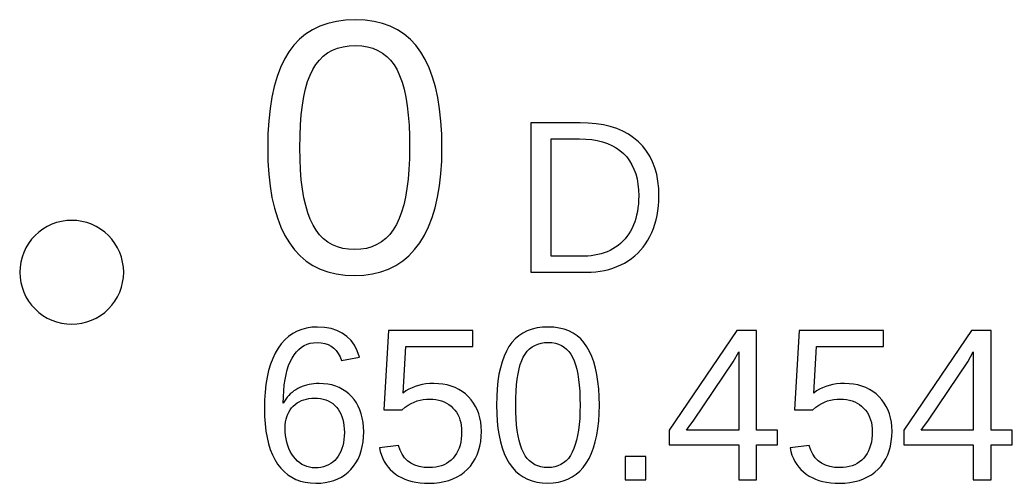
# Model space of a CAD drawing. Header units: metres. Extents: x -61 to 817, y 39 to 684.
# Drawn here: x 566.73 to 585.85, y 557.78 to 566.7 of the extents above; entities that cross this region are included whole.
import ezdxf

# ---------------------------------------------------------------- set-up
doc = ezdxf.new("R2010")
doc.units = ezdxf.units.M

msp = doc.modelspace()

# ---------------------------------------------------------------- linework, layer by layer
for p, q in [((572.831, 566.674), (572.665, 566.636)), ((573.008, 566.697), (572.831, 566.674)), ((573.198, 566.704), (573.008, 566.697)), ((573.382, 566.697), (573.198, 566.704)), ((573.555, 566.673), (573.382, 566.697)), ((573.717, 566.635), (573.555, 566.673)), ((572.368, 566.514), (572.237, 566.431)), ((572.51, 566.583), (572.368, 566.514)), ((572.665, 566.636), (572.51, 566.583)), ((573.868, 566.581), (573.717, 566.635)), ((574.008, 566.512), (573.868, 566.581)), ((574.137, 566.428), (574.008, 566.512)), ((572.117, 566.332), (572.01, 566.218)), ((572.237, 566.431), (572.117, 566.332)), ((574.255, 566.328), (574.137, 566.428)), ((574.362, 566.213), (574.255, 566.328)), ((571.914, 566.089), (571.828, 565.945)), ((572.01, 566.218), (571.914, 566.089)), ((572.661, 566.066), (572.753, 566.117)), ((572.753, 566.117), (572.852, 566.156)), ((572.852, 566.156), (572.959, 566.185)), ((572.959, 566.185), (573.074, 566.202)), ((573.074, 566.202), (573.198, 566.207)), ((573.198, 566.207), (573.318, 566.201)), ((573.318, 566.201), (573.43, 566.184)), ((573.43, 566.184), (573.534, 566.155)), ((573.534, 566.155), (573.631, 566.115)), ((573.631, 566.115), (573.72, 566.063)), ((574.458, 566.082), (574.362, 566.213)), ((574.543, 565.937), (574.458, 566.082)), ((571.828, 565.945), (571.753, 565.785)), ((572.435, 565.845), (572.503, 565.93)), ((572.503, 565.93), (572.578, 566.003)), ((572.578, 566.003), (572.661, 566.066)), ((573.72, 566.063), (573.801, 566)), ((573.801, 566), (573.874, 565.925)), ((573.874, 565.925), (573.94, 565.839)), ((574.618, 565.776), (574.543, 565.937)), ((571.753, 565.785), (571.688, 565.61)), ((572.323, 565.639), (572.376, 565.748)), ((572.376, 565.748), (572.435, 565.845)), ((573.94, 565.839), (573.998, 565.741)), ((573.998, 565.741), (574.049, 565.631)), ((574.683, 565.601), (574.618, 565.776)), ((571.688, 565.61), (571.633, 565.42)), ((572.237, 565.377), (572.277, 565.515)), ((572.277, 565.515), (572.323, 565.639)), ((574.049, 565.631), (574.094, 565.506)), ((574.094, 565.506), (574.133, 565.368)), ((574.738, 565.411), (574.683, 565.601)), ((571.633, 565.42), (571.588, 565.215)), ((572.203, 565.224), (572.237, 565.377)), ((574.133, 565.368), (574.166, 565.215)), ((574.783, 565.207), (574.738, 565.411)), ((571.588, 565.215), (571.553, 564.994)), ((572.176, 565.057), (572.203, 565.224)), ((574.166, 565.215), (574.193, 565.048)), ((574.818, 564.987), (574.783, 565.207)), ((571.553, 564.994), (571.528, 564.758)), ((572.154, 564.874), (572.176, 565.057)), ((574.193, 565.048), (574.214, 564.867)), ((574.843, 564.753), (574.818, 564.987)), ((571.528, 564.758), (571.513, 564.507)), ((572.139, 564.678), (572.154, 564.874)), ((574.214, 564.867), (574.229, 564.672)), ((574.859, 564.504), (574.843, 564.753)), ((572.13, 564.466), (572.139, 564.678)), ((574.229, 564.672), (574.238, 564.463)), ((577.524, 564.72), (576.576, 564.72)), ((576.576, 564.72), (576.576, 561.84)), ((577.681, 564.716), (577.524, 564.72)), ((577.831, 564.702), (577.681, 564.716)), ((577.972, 564.679), (577.831, 564.702)), ((578.105, 564.648), (577.972, 564.679)), ((578.23, 564.607), (578.105, 564.648)), ((578.346, 564.557), (578.23, 564.607)), ((578.455, 564.498), (578.346, 564.557)), ((571.513, 564.507), (571.508, 564.24)), ((572.127, 564.24), (572.13, 564.466)), ((574.238, 564.463), (574.241, 564.24)), ((574.864, 564.24), (574.859, 564.504)), ((576.964, 562.151), (576.964, 564.409)), ((576.964, 564.409), (577.515, 564.409)), ((577.515, 564.409), (577.634, 564.406)), ((577.634, 564.406), (577.748, 564.395)), ((577.748, 564.395), (577.855, 564.378)), ((577.855, 564.378), (577.955, 564.353)), ((577.955, 564.353), (578.049, 564.322)), ((578.555, 564.43), (578.455, 564.498)), ((578.647, 564.353), (578.555, 564.43)), ((578.73, 564.268), (578.647, 564.353)), ((571.508, 564.24), (571.513, 563.979)), ((572.13, 564.02), (572.127, 564.24)), ((574.241, 564.24), (574.237, 564.025)), ((574.858, 563.981), (574.864, 564.24)), ((578.049, 564.322), (578.137, 564.284)), ((578.137, 564.284), (578.218, 564.239)), ((578.218, 564.239), (578.292, 564.186)), ((578.292, 564.186), (578.361, 564.127)), ((578.803, 564.175), (578.73, 564.268)), ((578.867, 564.074), (578.803, 564.175)), ((571.513, 563.979), (571.528, 563.732)), ((572.139, 563.814), (572.13, 564.02)), ((574.237, 564.025), (574.228, 563.822)), ((574.842, 563.735), (574.858, 563.981)), ((578.361, 564.127), (578.422, 564.062)), ((578.422, 564.062), (578.476, 563.99)), ((578.476, 563.99), (578.523, 563.912)), ((578.92, 563.966), (578.867, 564.074)), ((578.964, 563.85), (578.92, 563.966)), ((572.155, 563.622), (572.139, 563.814)), ((574.228, 563.822), (574.212, 563.632)), ((578.523, 563.912), (578.562, 563.827)), ((578.562, 563.827), (578.595, 563.736)), ((578.999, 563.727), (578.964, 563.85)), ((571.528, 563.732), (571.554, 563.5)), ((572.176, 563.442), (572.155, 563.622)), ((574.212, 563.632), (574.19, 563.455)), ((574.816, 563.503), (574.842, 563.735)), ((578.595, 563.736), (578.62, 563.639)), ((578.62, 563.639), (578.638, 563.536)), ((579.023, 563.595), (578.999, 563.727)), ((579.038, 563.457), (579.023, 563.595)), ((571.554, 563.5), (571.59, 563.281)), ((572.205, 563.277), (572.176, 563.442)), ((574.19, 563.455), (574.162, 563.29)), ((574.779, 563.286), (574.816, 563.503)), ((578.638, 563.536), (578.649, 563.426)), ((578.649, 563.426), (578.653, 563.31)), ((579.043, 563.31), (579.038, 563.457)), ((571.59, 563.281), (571.637, 563.077)), ((572.239, 563.125), (572.205, 563.277)), ((574.162, 563.29), (574.127, 563.138)), ((574.732, 563.082), (574.779, 563.286)), ((578.651, 563.232), (578.646, 563.156)), ((578.653, 563.31), (578.651, 563.232)), ((579.034, 563.117), (579.04, 563.212)), ((579.04, 563.212), (579.043, 563.31)), ((571.637, 563.077), (571.693, 562.888)), ((572.28, 562.986), (572.239, 563.125)), ((574.127, 563.138), (574.086, 562.999)), ((574.674, 562.893), (574.732, 563.082)), ((578.627, 563.012), (578.613, 562.943)), ((578.638, 563.083), (578.627, 563.012)), ((578.646, 563.156), (578.638, 563.083)), ((579.008, 562.936), (579.023, 563.025)), ((579.023, 563.025), (579.034, 563.117)), ((567.538, 562.821), (567.443, 562.797)), ((567.636, 562.835), (567.538, 562.821)), ((567.734, 562.84), (567.636, 562.835)), ((567.832, 562.835), (567.734, 562.84)), ((567.929, 562.821), (567.832, 562.835)), ((568.024, 562.797), (567.929, 562.821)), ((571.693, 562.888), (571.76, 562.712)), ((572.326, 562.861), (572.28, 562.986)), ((572.38, 562.749), (572.326, 562.861)), ((574.039, 562.873), (573.986, 562.759)), ((574.086, 562.999), (574.039, 562.873)), ((574.605, 562.717), (574.674, 562.893)), ((578.596, 562.876), (578.575, 562.812)), ((578.613, 562.943), (578.596, 562.876)), ((578.966, 562.765), (578.989, 562.849)), ((578.989, 562.849), (579.008, 562.936)), ((567.178, 562.672), (567.099, 562.613)), ((567.262, 562.722), (567.178, 562.672)), ((567.351, 562.764), (567.262, 562.722)), ((567.443, 562.797), (567.351, 562.764)), ((568.116, 562.764), (568.024, 562.797)), ((568.205, 562.722), (568.116, 562.764)), ((568.289, 562.672), (568.205, 562.722)), ((568.368, 562.613), (568.289, 562.672)), ((571.76, 562.712), (571.838, 562.551)), ((572.439, 562.65), (572.38, 562.749)), ((572.507, 562.563), (572.439, 562.65)), ((573.925, 562.658), (573.858, 562.569)), ((573.986, 562.759), (573.925, 562.658)), ((574.526, 562.556), (574.605, 562.717)), ((578.495, 562.634), (578.462, 562.581)), ((578.525, 562.691), (578.495, 562.634)), ((578.551, 562.751), (578.525, 562.691)), ((578.575, 562.812), (578.551, 562.751)), ((578.906, 562.606), (578.938, 562.684)), ((578.938, 562.684), (578.966, 562.765)), ((566.961, 562.475), (566.902, 562.396)), ((567.026, 562.547), (566.961, 562.475)), ((567.099, 562.613), (567.026, 562.547)), ((568.441, 562.547), (568.368, 562.613)), ((568.507, 562.475), (568.441, 562.547)), ((568.565, 562.396), (568.507, 562.475)), ((571.838, 562.551), (571.926, 562.404)), ((572.581, 562.487), (572.507, 562.563)), ((572.663, 562.423), (572.581, 562.487)), ((573.783, 562.491), (573.701, 562.426)), ((573.858, 562.569), (573.783, 562.491)), ((574.437, 562.408), (574.526, 562.556)), ((578.348, 562.438), (578.304, 562.397)), ((578.389, 562.483), (578.348, 562.438)), ((578.427, 562.53), (578.389, 562.483)), ((578.462, 562.581), (578.427, 562.53)), ((578.786, 562.389), (578.829, 562.458)), ((578.829, 562.458), (578.87, 562.53)), ((578.87, 562.53), (578.906, 562.606)), ((566.852, 562.312), (566.81, 562.223)), ((566.902, 562.396), (566.852, 562.312)), ((568.615, 562.312), (568.565, 562.396)), ((568.657, 562.223), (568.615, 562.312)), ((571.926, 562.404), (572.024, 562.272)), ((572.024, 562.272), (572.132, 562.156)), ((572.753, 562.37), (572.663, 562.423)), ((572.849, 562.33), (572.753, 562.37)), ((572.953, 562.3), (572.849, 562.33)), ((573.065, 562.283), (572.953, 562.3)), ((573.184, 562.277), (573.065, 562.283)), ((573.301, 562.283), (573.184, 562.277)), ((573.412, 562.301), (573.301, 562.283)), ((573.516, 562.331), (573.412, 562.301)), ((573.612, 562.372), (573.516, 562.331)), ((573.701, 562.426), (573.612, 562.372)), ((574.227, 562.159), (574.337, 562.276)), ((574.337, 562.276), (574.437, 562.408)), ((578.102, 562.261), (578.047, 562.235)), ((578.157, 562.29), (578.102, 562.261)), ((578.208, 562.323), (578.157, 562.29)), ((578.258, 562.358), (578.208, 562.323)), ((578.304, 562.397), (578.258, 562.358)), ((578.633, 562.207), (578.687, 562.264)), ((578.687, 562.264), (578.738, 562.325)), ((578.738, 562.325), (578.786, 562.389)), ((566.777, 562.13), (566.753, 562.035)), ((566.81, 562.223), (566.777, 562.13)), ((568.69, 562.13), (568.657, 562.223)), ((568.714, 562.035), (568.69, 562.13)), ((572.132, 562.156), (572.25, 562.055)), ((572.25, 562.055), (572.379, 561.97)), ((573.977, 561.971), (574.107, 562.057)), ((574.107, 562.057), (574.227, 562.159)), ((577.603, 562.151), (576.964, 562.151)), ((577.672, 562.153), (577.603, 562.151)), ((577.739, 562.158), (577.672, 562.153)), ((577.804, 562.167), (577.739, 562.158)), ((577.868, 562.179), (577.804, 562.167)), ((577.929, 562.194), (577.868, 562.179)), ((577.989, 562.213), (577.929, 562.194)), ((578.047, 562.235), (577.989, 562.213)), ((578.38, 562.018), (578.448, 562.06)), ((578.448, 562.06), (578.513, 562.105)), ((578.513, 562.105), (578.575, 562.154)), ((578.575, 562.154), (578.633, 562.207)), ((566.738, 561.938), (566.734, 561.84)), ((566.753, 562.035), (566.738, 561.938)), ((568.729, 561.938), (568.714, 562.035)), ((568.734, 561.84), (568.729, 561.938)), ((572.379, 561.97), (572.518, 561.9)), ((572.518, 561.9), (572.667, 561.846)), ((573.687, 561.846), (573.837, 561.901)), ((573.837, 561.901), (573.977, 561.971)), ((577.913, 561.86), (577.997, 561.875)), ((577.997, 561.875), (578.078, 561.895)), ((578.078, 561.895), (578.157, 561.919)), ((578.157, 561.919), (578.234, 561.948)), ((578.234, 561.948), (578.308, 561.981)), ((578.308, 561.981), (578.38, 562.018)), ((566.734, 561.84), (566.738, 561.742)), ((566.738, 561.742), (566.753, 561.645)), ((568.714, 561.645), (568.729, 561.742)), ((568.729, 561.742), (568.734, 561.84)), ((572.667, 561.846), (572.827, 561.807)), ((572.827, 561.807), (572.997, 561.784)), ((572.997, 561.784), (573.177, 561.776)), ((573.177, 561.776), (573.357, 561.784)), ((573.357, 561.784), (573.527, 561.807)), ((573.527, 561.807), (573.687, 561.846)), ((576.576, 561.84), (577.648, 561.84)), ((577.648, 561.84), (577.739, 561.842)), ((577.739, 561.842), (577.827, 561.849)), ((577.827, 561.849), (577.913, 561.86)), ((566.753, 561.645), (566.777, 561.55)), ((566.777, 561.55), (566.81, 561.458)), ((568.657, 561.458), (568.69, 561.55)), ((568.69, 561.55), (568.714, 561.645)), ((566.81, 561.458), (566.852, 561.369)), ((566.852, 561.369), (566.902, 561.285)), ((568.565, 561.285), (568.615, 561.369)), ((568.615, 561.369), (568.657, 561.458)), ((566.902, 561.285), (566.961, 561.206)), ((566.961, 561.206), (567.026, 561.133)), ((567.026, 561.133), (567.099, 561.067)), ((568.368, 561.067), (568.441, 561.133)), ((568.441, 561.133), (568.507, 561.206)), ((568.507, 561.206), (568.565, 561.285)), ((567.099, 561.067), (567.178, 561.009)), ((567.178, 561.009), (567.262, 560.958)), ((567.262, 560.958), (567.351, 560.916)), ((567.351, 560.916), (567.443, 560.883)), ((568.024, 560.883), (568.116, 560.916)), ((568.116, 560.916), (568.205, 560.958)), ((568.205, 560.958), (568.289, 561.009)), ((568.289, 561.009), (568.368, 561.067)), ((567.443, 560.883), (567.538, 560.859)), ((567.538, 560.859), (567.636, 560.845)), ((567.636, 560.845), (567.734, 560.84)), ((567.734, 560.84), (567.832, 560.845)), ((567.832, 560.845), (567.929, 560.859)), ((567.929, 560.859), (568.024, 560.883)), ((572.162, 560.739), (572.072, 560.704)), ((572.257, 560.764), (572.162, 560.739)), ((572.357, 560.779), (572.257, 560.764)), ((572.464, 560.784), (572.357, 560.779)), ((572.601, 560.777), (572.464, 560.784)), ((572.727, 560.755), (572.601, 560.777)), ((572.841, 560.719), (572.727, 560.755)), ((572.943, 560.669), (572.841, 560.719)), ((573.837, 560.72), (573.742, 559.191)), ((575.457, 560.72), (573.837, 560.72)), ((575.457, 560.409), (575.457, 560.72)), ((576.598, 560.742), (576.507, 560.71)), ((576.696, 560.766), (576.598, 560.742)), ((576.8, 560.78), (576.696, 560.766)), ((576.912, 560.784), (576.8, 560.78)), ((577.021, 560.779), (576.912, 560.784)), ((577.123, 560.765), (577.021, 560.779)), ((577.219, 560.742), (577.123, 560.765)), ((577.308, 560.709), (577.219, 560.742)), ((580.542, 560.72), (579.237, 558.796)), ((580.924, 560.72), (580.542, 560.72)), ((580.924, 558.8), (580.924, 560.72)), ((581.745, 560.72), (581.65, 559.191)), ((583.365, 560.72), (581.745, 560.72)), ((583.365, 560.409), (583.365, 560.72)), ((585.061, 560.72), (583.756, 558.796)), ((585.443, 560.72), (585.061, 560.72)), ((585.443, 558.8), (585.443, 560.72)), ((571.837, 560.538), (571.77, 560.463)), ((571.91, 560.603), (571.837, 560.538)), ((571.989, 560.659), (571.91, 560.603)), ((572.072, 560.704), (571.989, 560.659)), ((573.033, 560.604), (572.943, 560.669)), ((573.112, 560.525), (573.033, 560.604)), ((576.274, 560.557), (576.211, 560.487)), ((576.345, 560.617), (576.274, 560.557)), ((576.422, 560.668), (576.345, 560.617)), ((576.507, 560.71), (576.422, 560.668)), ((577.39, 560.667), (577.308, 560.709)), ((577.466, 560.615), (577.39, 560.667)), ((577.536, 560.554), (577.466, 560.615)), ((577.599, 560.484), (577.536, 560.554)), ((571.709, 560.377), (571.653, 560.283)), ((571.77, 560.463), (571.709, 560.377)), ((572.06, 560.306), (572.107, 560.354)), ((572.107, 560.354), (572.157, 560.395)), ((572.157, 560.395), (572.21, 560.428)), ((572.21, 560.428), (572.267, 560.454)), ((572.267, 560.454), (572.328, 560.472)), ((572.328, 560.472), (572.391, 560.483)), ((572.391, 560.483), (572.459, 560.487)), ((572.459, 560.487), (572.536, 560.483)), ((572.536, 560.483), (572.606, 560.47)), ((572.606, 560.47), (572.671, 560.448)), ((572.671, 560.448), (572.729, 560.418)), ((572.729, 560.418), (572.781, 560.379)), ((572.781, 560.379), (572.827, 560.332)), ((573.178, 560.432), (573.112, 560.525)), ((573.233, 560.324), (573.178, 560.432)), ((574.116, 559.513), (574.17, 560.409)), ((574.17, 560.409), (575.457, 560.409)), ((576.154, 560.408), (576.104, 560.32)), ((576.211, 560.487), (576.154, 560.408)), ((576.505, 560.317), (576.549, 560.362)), ((576.549, 560.362), (576.598, 560.4)), ((576.598, 560.4), (576.651, 560.431)), ((576.651, 560.431), (576.71, 560.456)), ((576.71, 560.456), (576.772, 560.473)), ((576.772, 560.473), (576.84, 560.484)), ((576.84, 560.484), (576.912, 560.487)), ((576.912, 560.487), (576.982, 560.484)), ((576.982, 560.484), (577.048, 560.473)), ((577.048, 560.473), (577.109, 560.455)), ((577.109, 560.455), (577.165, 560.431)), ((577.165, 560.431), (577.217, 560.399)), ((577.217, 560.399), (577.265, 560.36)), ((577.265, 560.36), (577.308, 560.314)), ((577.655, 560.404), (577.599, 560.484)), ((577.705, 560.315), (577.655, 560.404)), ((582.024, 559.513), (582.078, 560.409)), ((582.078, 560.409), (583.365, 560.409)), ((571.604, 560.179), (571.561, 560.067)), ((571.653, 560.283), (571.604, 560.179)), ((571.942, 560.117), (571.978, 560.187)), ((571.978, 560.187), (572.017, 560.25)), ((572.017, 560.25), (572.06, 560.306)), ((572.827, 560.332), (572.866, 560.276)), ((572.866, 560.276), (572.9, 560.211)), ((572.9, 560.211), (572.927, 560.138)), ((572.927, 560.138), (573.277, 560.201)), ((573.277, 560.201), (573.233, 560.324)), ((576.06, 560.223), (576.021, 560.116)), ((576.104, 560.32), (576.06, 560.223)), ((576.399, 560.138), (576.43, 560.205)), ((576.43, 560.205), (576.465, 560.264)), ((576.465, 560.264), (576.505, 560.317)), ((577.308, 560.314), (577.346, 560.261)), ((577.346, 560.261), (577.38, 560.201)), ((577.38, 560.201), (577.41, 560.134)), ((577.75, 560.218), (577.705, 560.315)), ((577.788, 560.111), (577.75, 560.218)), ((580.471, 560.113), (580.578, 560.308)), ((580.578, 560.308), (580.578, 558.8)), ((584.991, 560.113), (585.097, 560.308)), ((585.097, 560.308), (585.097, 558.8)), ((571.561, 560.067), (571.525, 559.947)), ((571.86, 559.868), (571.883, 559.957)), ((571.883, 559.957), (571.91, 560.041)), ((571.91, 560.041), (571.942, 560.117)), ((575.989, 560), (575.962, 559.875)), ((576.021, 560.116), (575.989, 560)), ((576.329, 559.884), (576.349, 559.978)), ((576.349, 559.978), (576.372, 560.062)), ((576.372, 560.062), (576.399, 560.138)), ((577.41, 560.134), (577.437, 560.057)), ((577.437, 560.057), (577.46, 559.972)), ((577.46, 559.972), (577.479, 559.879)), ((577.821, 559.995), (577.788, 560.111)), ((577.848, 559.87), (577.821, 559.995)), ((579.716, 558.99), (580.471, 560.113)), ((584.235, 558.99), (584.991, 560.113)), ((571.496, 559.817), (571.473, 559.679)), ((571.525, 559.947), (571.496, 559.817)), ((571.826, 559.668), (571.841, 559.771)), ((571.841, 559.771), (571.86, 559.868)), ((575.962, 559.875), (575.942, 559.74)), ((576.3, 559.669), (576.313, 559.781)), ((576.313, 559.781), (576.329, 559.884)), ((577.479, 559.879), (577.495, 559.776)), ((577.495, 559.776), (577.507, 559.665)), ((577.868, 559.736), (577.848, 559.87)), ((571.473, 559.679), (571.457, 559.532)), ((571.816, 559.558), (571.826, 559.668)), ((572.048, 559.577), (572.011, 559.552)), ((572.087, 559.599), (572.048, 559.577)), ((572.127, 559.62), (572.087, 559.599)), ((572.169, 559.638), (572.127, 559.62)), ((572.212, 559.653), (572.169, 559.638)), ((572.257, 559.666), (572.212, 559.653)), ((572.303, 559.677), (572.257, 559.666)), ((572.35, 559.685), (572.303, 559.677)), ((572.398, 559.691), (572.35, 559.685)), ((572.448, 559.695), (572.398, 559.691)), ((572.499, 559.696), (572.448, 559.695)), ((572.584, 559.693), (572.499, 559.696)), ((572.666, 559.684), (572.584, 559.693)), ((572.743, 559.668), (572.666, 559.684)), ((572.817, 559.646), (572.743, 559.668)), ((572.886, 559.618), (572.817, 559.646)), ((572.951, 559.584), (572.886, 559.618)), ((573.013, 559.544), (572.951, 559.584)), ((574.227, 559.585), (574.17, 559.552)), ((574.287, 559.615), (574.227, 559.585)), ((574.349, 559.64), (574.287, 559.615)), ((574.414, 559.66), (574.349, 559.64)), ((574.483, 559.676), (574.414, 559.66)), ((574.554, 559.687), (574.483, 559.676)), ((574.628, 559.694), (574.554, 559.687)), ((574.704, 559.696), (574.628, 559.694)), ((574.796, 559.693), (574.704, 559.696)), ((574.883, 559.684), (574.796, 559.693)), ((574.965, 559.668), (574.883, 559.684)), ((575.044, 559.646), (574.965, 559.668)), ((575.118, 559.617), (575.044, 559.646)), ((575.188, 559.583), (575.118, 559.617)), ((575.254, 559.542), (575.188, 559.583)), ((575.927, 559.596), (575.918, 559.443)), ((575.942, 559.74), (575.927, 559.596)), ((576.291, 559.548), (576.3, 559.669)), ((577.507, 559.665), (577.516, 559.546)), ((577.883, 559.593), (577.868, 559.736)), ((577.892, 559.441), (577.883, 559.593)), ((582.135, 559.585), (582.078, 559.552)), ((582.195, 559.615), (582.135, 559.585)), ((582.257, 559.64), (582.195, 559.615)), ((582.323, 559.66), (582.257, 559.64)), ((582.391, 559.676), (582.323, 559.66)), ((582.462, 559.687), (582.391, 559.676)), ((582.536, 559.694), (582.462, 559.687)), ((582.613, 559.696), (582.536, 559.694)), ((582.704, 559.693), (582.613, 559.696)), ((582.791, 559.684), (582.704, 559.693)), ((582.873, 559.668), (582.791, 559.684)), ((582.952, 559.646), (582.873, 559.668)), ((583.026, 559.617), (582.952, 559.646)), ((583.096, 559.583), (583.026, 559.617)), ((583.162, 559.542), (583.096, 559.583)), ((571.457, 559.532), (571.447, 559.376)), ((571.808, 559.319), (571.81, 559.442)), ((571.81, 559.442), (571.816, 559.558)), ((571.856, 559.397), (571.831, 559.359)), ((571.883, 559.432), (571.856, 559.397)), ((571.912, 559.465), (571.883, 559.432)), ((571.943, 559.496), (571.912, 559.465)), ((571.976, 559.525), (571.943, 559.496)), ((572.011, 559.552), (571.976, 559.525)), ((572.158, 559.367), (572.204, 559.384)), ((572.204, 559.384), (572.252, 559.397)), ((572.252, 559.397), (572.302, 559.407)), ((572.302, 559.407), (572.355, 559.412)), ((572.355, 559.412), (572.411, 559.414)), ((572.411, 559.414), (572.469, 559.412)), ((572.469, 559.412), (572.525, 559.406)), ((572.525, 559.406), (572.577, 559.395)), ((572.577, 559.395), (572.627, 559.38)), ((572.627, 559.38), (572.674, 559.361)), ((573.07, 559.497), (573.013, 559.544)), ((573.124, 559.444), (573.07, 559.497)), ((573.172, 559.386), (573.124, 559.444)), ((573.215, 559.324), (573.172, 559.386)), ((574.17, 559.552), (574.116, 559.513)), ((574.441, 559.376), (574.502, 559.388)), ((574.502, 559.388), (574.564, 559.395)), ((574.564, 559.395), (574.628, 559.397)), ((574.628, 559.397), (574.69, 559.395)), ((574.69, 559.395), (574.748, 559.389)), ((574.748, 559.389), (574.803, 559.378)), ((575.316, 559.495), (575.254, 559.542)), ((575.373, 559.441), (575.316, 559.495)), ((575.426, 559.383), (575.373, 559.441)), ((575.472, 559.32), (575.426, 559.383)), ((575.918, 559.443), (575.915, 559.28)), ((576.284, 559.28), (576.286, 559.419)), ((576.286, 559.419), (576.291, 559.548)), ((577.516, 559.546), (577.521, 559.417)), ((577.521, 559.417), (577.523, 559.28)), ((577.895, 559.28), (577.892, 559.441)), ((582.078, 559.552), (582.024, 559.513)), ((582.349, 559.376), (582.41, 559.388)), ((582.41, 559.388), (582.472, 559.395)), ((582.472, 559.395), (582.536, 559.397)), ((582.536, 559.397), (582.598, 559.395)), ((582.598, 559.395), (582.656, 559.389)), ((582.656, 559.389), (582.712, 559.378)), ((583.224, 559.495), (583.162, 559.542)), ((583.281, 559.441), (583.224, 559.495)), ((583.334, 559.383), (583.281, 559.441)), ((583.38, 559.32), (583.334, 559.383)), ((571.447, 559.376), (571.444, 559.212)), ((571.444, 559.212), (571.447, 559.06)), ((571.831, 559.359), (571.808, 559.319)), ((571.913, 559.147), (571.938, 559.188)), ((571.938, 559.188), (571.967, 559.226)), ((571.967, 559.226), (572, 559.261)), ((572, 559.261), (572.036, 559.293)), ((572.036, 559.293), (572.074, 559.322)), ((572.074, 559.322), (572.115, 559.346)), ((572.115, 559.346), (572.158, 559.367)), ((572.674, 559.361), (572.718, 559.337)), ((572.718, 559.337), (572.759, 559.31)), ((572.759, 559.31), (572.797, 559.277)), ((572.797, 559.277), (572.832, 559.241)), ((572.832, 559.241), (572.863, 559.201)), ((572.863, 559.201), (572.892, 559.158)), ((573.252, 559.258), (573.215, 559.324)), ((573.284, 559.187), (573.252, 559.258)), ((573.742, 559.191), (574.1, 559.191)), ((574.1, 559.191), (574.157, 559.238)), ((574.157, 559.238), (574.213, 559.278)), ((574.213, 559.278), (574.27, 559.312)), ((574.27, 559.312), (574.326, 559.339)), ((574.326, 559.339), (574.383, 559.36)), ((574.383, 559.36), (574.441, 559.376)), ((574.803, 559.378), (574.856, 559.363)), ((574.856, 559.363), (574.906, 559.343)), ((574.906, 559.343), (574.953, 559.32)), ((574.953, 559.32), (574.997, 559.292)), ((574.997, 559.292), (575.038, 559.26)), ((575.038, 559.26), (575.076, 559.223)), ((575.076, 559.223), (575.111, 559.183)), ((575.512, 559.254), (575.472, 559.32)), ((575.546, 559.184), (575.512, 559.254)), ((575.915, 559.28), (575.918, 559.121)), ((576.286, 559.145), (576.284, 559.28)), ((577.523, 559.28), (577.521, 559.148)), ((577.892, 559.122), (577.895, 559.28)), ((581.65, 559.191), (582.008, 559.191)), ((582.008, 559.191), (582.065, 559.238)), ((582.065, 559.238), (582.121, 559.278)), ((582.121, 559.278), (582.178, 559.312)), ((582.178, 559.312), (582.234, 559.339)), ((582.234, 559.339), (582.291, 559.36)), ((582.291, 559.36), (582.349, 559.376)), ((582.712, 559.378), (582.764, 559.363)), ((582.764, 559.363), (582.814, 559.343)), ((582.814, 559.343), (582.861, 559.32)), ((582.861, 559.32), (582.905, 559.292)), ((582.905, 559.292), (582.946, 559.26)), ((582.946, 559.26), (582.984, 559.223)), ((582.984, 559.223), (583.02, 559.183)), ((583.42, 559.254), (583.38, 559.32)), ((583.454, 559.184), (583.42, 559.254)), ((571.447, 559.06), (571.456, 558.917)), ((571.851, 558.955), (571.861, 559.007)), ((571.861, 559.007), (571.874, 559.057)), ((571.874, 559.057), (571.892, 559.103)), ((571.892, 559.103), (571.913, 559.147)), ((572.892, 559.158), (572.916, 559.11)), ((572.916, 559.11), (572.937, 559.06)), ((572.937, 559.06), (572.954, 559.005)), ((572.954, 559.005), (572.967, 558.947)), ((573.31, 559.112), (573.284, 559.187)), ((573.33, 559.032), (573.31, 559.112)), ((573.344, 558.948), (573.33, 559.032)), ((575.111, 559.183), (575.142, 559.141)), ((575.142, 559.141), (575.169, 559.096)), ((575.169, 559.096), (575.192, 559.048)), ((575.192, 559.048), (575.21, 558.998)), ((575.21, 558.998), (575.225, 558.945)), ((575.574, 559.11), (575.546, 559.184)), ((575.596, 559.033), (575.574, 559.11)), ((575.611, 558.951), (575.596, 559.033)), ((575.918, 559.121), (575.927, 558.97)), ((576.291, 559.019), (576.286, 559.145)), ((576.301, 558.901), (576.291, 559.019)), ((577.516, 559.023), (577.506, 558.907)), ((577.521, 559.148), (577.516, 559.023)), ((577.883, 558.972), (577.892, 559.122)), ((583.02, 559.183), (583.05, 559.141)), ((583.05, 559.141), (583.077, 559.096)), ((583.077, 559.096), (583.1, 559.048)), ((583.1, 559.048), (583.119, 558.998)), ((583.119, 558.998), (583.133, 558.945)), ((583.482, 559.11), (583.454, 559.184)), ((583.504, 559.033), (583.482, 559.11)), ((583.519, 558.951), (583.504, 559.033)), ((571.456, 558.917), (571.472, 558.781)), ((571.844, 558.841), (571.845, 558.899)), ((571.846, 558.768), (571.844, 558.841)), ((571.845, 558.899), (571.851, 558.955)), ((572.967, 558.947), (572.976, 558.886)), ((572.976, 558.886), (572.982, 558.821)), ((572.982, 558.821), (572.984, 558.752)), ((573.353, 558.86), (573.344, 558.948)), ((573.356, 558.768), (573.353, 558.86)), ((575.225, 558.945), (575.235, 558.889)), ((575.235, 558.889), (575.241, 558.83)), ((575.241, 558.83), (575.243, 558.769)), ((575.62, 558.866), (575.611, 558.951)), ((575.623, 558.777), (575.62, 558.866)), ((575.927, 558.97), (575.942, 558.829)), ((575.942, 558.829), (575.964, 558.695)), ((576.313, 558.791), (576.301, 558.901)), ((577.506, 558.907), (577.493, 558.798)), ((577.845, 558.698), (577.867, 558.831)), ((577.867, 558.831), (577.883, 558.972)), ((579.575, 558.8), (579.607, 558.84)), ((579.607, 558.84), (579.716, 558.99)), ((583.133, 558.945), (583.143, 558.889)), ((583.143, 558.889), (583.149, 558.83)), ((583.149, 558.83), (583.152, 558.769)), ((583.528, 558.866), (583.519, 558.951)), ((583.531, 558.777), (583.528, 558.866)), ((584.094, 558.8), (584.126, 558.84)), ((584.126, 558.84), (584.235, 558.99)), ((571.472, 558.781), (571.494, 558.654)), ((571.494, 558.654), (571.522, 558.536)), ((571.852, 558.697), (571.846, 558.768)), ((571.862, 558.629), (571.852, 558.697)), ((571.876, 558.565), (571.862, 558.629)), ((572.976, 558.618), (572.967, 558.555)), ((572.982, 558.683), (572.976, 558.618)), ((572.984, 558.752), (572.982, 558.683)), ((573.343, 558.573), (573.353, 558.668)), ((573.353, 558.668), (573.356, 558.768)), ((575.235, 558.632), (575.225, 558.569)), ((575.241, 558.699), (575.235, 558.632)), ((575.243, 558.769), (575.241, 558.699)), ((575.61, 558.58), (575.62, 558.676)), ((575.62, 558.676), (575.623, 558.777)), ((575.964, 558.695), (575.991, 558.571)), ((576.33, 558.689), (576.313, 558.791)), ((576.35, 558.596), (576.33, 558.689)), ((577.477, 558.697), (577.456, 558.604)), ((577.493, 558.798), (577.477, 558.697)), ((577.817, 558.574), (577.845, 558.698)), ((579.237, 558.796), (579.237, 558.512)), ((580.578, 558.8), (579.575, 558.8)), ((581.326, 558.8), (580.924, 558.8)), ((581.326, 558.512), (581.326, 558.8)), ((583.143, 558.632), (583.133, 558.569)), ((583.149, 558.699), (583.143, 558.632)), ((583.152, 558.769), (583.149, 558.699)), ((583.518, 558.58), (583.528, 558.676)), ((583.528, 558.676), (583.531, 558.777)), ((583.756, 558.796), (583.756, 558.512)), ((585.097, 558.8), (584.094, 558.8)), ((585.845, 558.8), (585.443, 558.8)), ((585.845, 558.512), (585.845, 558.8)), ((571.522, 558.536), (571.557, 558.425)), ((571.557, 558.425), (571.598, 558.323)), ((571.894, 558.503), (571.876, 558.565)), ((571.916, 558.445), (571.894, 558.503)), ((571.942, 558.389), (571.916, 558.445)), ((572.937, 558.441), (572.917, 558.389)), ((572.954, 558.496), (572.937, 558.441)), ((572.967, 558.555), (572.954, 558.496)), ((573.307, 558.398), (573.328, 558.483)), ((573.328, 558.483), (573.343, 558.573)), ((574.028, 558.5), (573.659, 558.457)), ((573.659, 558.457), (573.676, 558.386)), ((574.058, 558.411), (574.028, 558.5)), ((575.192, 558.452), (575.17, 558.399)), ((575.211, 558.509), (575.192, 558.452)), ((575.225, 558.569), (575.211, 558.509)), ((575.57, 558.402), (575.594, 558.489)), ((575.594, 558.489), (575.61, 558.58)), ((575.991, 558.571), (576.024, 558.455)), ((576.024, 558.455), (576.064, 558.348)), ((576.374, 558.511), (576.35, 558.596)), ((576.401, 558.434), (576.374, 558.511)), ((576.432, 558.365), (576.401, 558.434)), ((577.405, 558.441), (577.373, 558.371)), ((577.432, 558.518), (577.405, 558.441)), ((577.456, 558.604), (577.432, 558.518)), ((577.743, 558.351), (577.783, 558.458)), ((577.783, 558.458), (577.817, 558.574)), ((579.237, 558.512), (580.578, 558.512)), ((580.578, 558.512), (580.578, 557.84)), ((580.924, 558.512), (581.326, 558.512)), ((580.924, 557.84), (580.924, 558.512)), ((581.936, 558.5), (581.567, 558.457)), ((581.567, 558.457), (581.584, 558.386)), ((581.967, 558.411), (581.936, 558.5)), ((583.1, 558.452), (583.078, 558.399)), ((583.119, 558.509), (583.1, 558.452)), ((583.133, 558.569), (583.119, 558.509)), ((583.479, 558.402), (583.502, 558.489)), ((583.502, 558.489), (583.518, 558.58)), ((583.756, 558.512), (585.097, 558.512)), ((585.097, 558.512), (585.097, 557.84)), ((585.443, 558.512), (585.845, 558.512)), ((585.443, 557.84), (585.443, 558.512)), ((571.598, 558.323), (571.645, 558.229)), ((571.972, 558.337), (571.942, 558.389)), ((572.006, 558.287), (571.972, 558.337)), ((572.043, 558.242), (572.006, 558.287)), ((572.082, 558.202), (572.043, 558.242)), ((572.834, 558.252), (572.799, 558.214)), ((572.865, 558.294), (572.834, 558.252)), ((572.893, 558.34), (572.865, 558.294)), ((572.917, 558.389), (572.893, 558.34)), ((573.207, 558.17), (573.247, 558.241)), ((573.247, 558.241), (573.28, 558.317)), ((573.28, 558.317), (573.307, 558.398)), ((573.676, 558.386), (573.697, 558.318)), ((573.697, 558.318), (573.723, 558.254)), ((573.723, 558.254), (573.752, 558.194)), ((574.097, 558.332), (574.058, 558.411)), ((574.145, 558.264), (574.097, 558.332)), ((574.202, 558.206), (574.145, 558.264)), ((575.077, 558.26), (575.039, 558.221)), ((575.112, 558.303), (575.077, 558.26)), ((575.143, 558.349), (575.112, 558.303)), ((575.17, 558.399), (575.143, 558.349)), ((575.461, 558.172), (575.504, 558.244)), ((575.504, 558.244), (575.541, 558.321)), ((575.541, 558.321), (575.57, 558.402)), ((576.064, 558.348), (576.109, 558.25)), ((576.109, 558.25), (576.161, 558.16)), ((576.467, 558.304), (576.432, 558.365)), ((576.507, 558.251), (576.467, 558.304)), ((576.551, 558.204), (576.507, 558.251)), ((577.298, 558.254), (577.255, 558.207)), ((577.338, 558.309), (577.298, 558.254)), ((577.373, 558.371), (577.338, 558.309)), ((577.643, 558.162), (577.696, 558.252)), ((577.696, 558.252), (577.743, 558.351)), ((578.788, 558.288), (578.392, 558.288)), ((578.392, 558.288), (578.392, 557.84)), ((578.788, 557.84), (578.788, 558.288)), ((581.584, 558.386), (581.605, 558.318)), ((581.605, 558.318), (581.631, 558.254)), ((581.631, 558.254), (581.661, 558.194)), ((582.005, 558.332), (581.967, 558.411)), ((582.053, 558.264), (582.005, 558.332)), ((582.11, 558.206), (582.053, 558.264)), ((582.986, 558.26), (582.947, 558.221)), ((583.02, 558.303), (582.986, 558.26)), ((583.051, 558.349), (583.02, 558.303)), ((583.078, 558.399), (583.051, 558.349)), ((583.369, 558.172), (583.412, 558.244)), ((583.412, 558.244), (583.449, 558.321)), ((583.449, 558.321), (583.479, 558.402)), ((571.645, 558.229), (571.699, 558.143)), ((571.699, 558.143), (571.758, 558.066)), ((571.758, 558.066), (571.823, 557.998)), ((572.124, 558.167), (572.082, 558.202)), ((572.168, 558.138), (572.124, 558.167)), ((572.215, 558.114), (572.168, 558.138)), ((572.263, 558.095), (572.215, 558.114)), ((572.314, 558.082), (572.263, 558.095)), ((572.367, 558.074), (572.314, 558.082)), ((572.423, 558.071), (572.367, 558.074)), ((572.479, 558.073), (572.423, 558.071)), ((572.533, 558.08), (572.479, 558.073)), ((572.585, 558.091), (572.533, 558.08)), ((572.633, 558.107), (572.585, 558.091)), ((572.679, 558.127), (572.633, 558.107)), ((572.722, 558.152), (572.679, 558.127)), ((572.762, 558.181), (572.722, 558.152)), ((572.799, 558.214), (572.762, 558.181)), ((573.054, 557.986), (573.111, 558.042)), ((573.111, 558.042), (573.162, 558.104)), ((573.162, 558.104), (573.207, 558.17)), ((573.752, 558.194), (573.787, 558.138)), ((573.787, 558.138), (573.826, 558.085)), ((573.826, 558.085), (573.869, 558.037)), ((574.267, 558.159), (574.202, 558.206)), ((574.342, 558.122), (574.267, 558.159)), ((574.426, 558.096), (574.342, 558.122)), ((574.518, 558.08), (574.426, 558.096)), ((574.619, 558.075), (574.518, 558.08)), ((574.683, 558.077), (574.619, 558.075)), ((574.743, 558.084), (574.683, 558.077)), ((574.8, 558.096), (574.743, 558.084)), ((574.854, 558.112), (574.8, 558.096)), ((574.905, 558.132), (574.854, 558.112)), ((574.953, 558.157), (574.905, 558.132)), ((574.998, 558.187), (574.953, 558.157)), ((575.039, 558.221), (574.998, 558.187)), ((575.293, 557.987), (575.355, 558.043)), ((575.355, 558.043), (575.412, 558.105)), ((575.412, 558.105), (575.461, 558.172)), ((576.161, 558.16), (576.219, 558.08)), ((576.219, 558.08), (576.283, 558.008)), ((576.599, 558.165), (576.551, 558.204)), ((576.651, 558.132), (576.599, 558.165)), ((576.708, 558.107), (576.651, 558.132)), ((576.768, 558.09), (576.708, 558.107)), ((576.834, 558.079), (576.768, 558.09)), ((576.903, 558.075), (576.834, 558.079)), ((576.972, 558.079), (576.903, 558.075)), ((577.037, 558.09), (576.972, 558.079)), ((577.098, 558.108), (577.037, 558.09)), ((577.154, 558.134), (577.098, 558.108)), ((577.207, 558.167), (577.154, 558.134)), ((577.255, 558.207), (577.207, 558.167)), ((577.519, 558.01), (577.584, 558.081)), ((577.584, 558.081), (577.643, 558.162)), ((581.661, 558.194), (581.695, 558.138)), ((581.695, 558.138), (581.734, 558.085)), ((581.734, 558.085), (581.777, 558.037)), ((582.176, 558.159), (582.11, 558.206)), ((582.25, 558.122), (582.176, 558.159)), ((582.334, 558.096), (582.25, 558.122)), ((582.426, 558.08), (582.334, 558.096)), ((582.527, 558.075), (582.426, 558.08)), ((582.591, 558.077), (582.527, 558.075)), ((582.651, 558.084), (582.591, 558.077)), ((582.709, 558.096), (582.651, 558.084)), ((582.763, 558.112), (582.709, 558.096)), ((582.814, 558.132), (582.763, 558.112)), ((582.861, 558.157), (582.814, 558.132)), ((582.906, 558.187), (582.861, 558.157)), ((582.947, 558.221), (582.906, 558.187)), ((583.201, 557.987), (583.264, 558.043)), ((583.264, 558.043), (583.32, 558.105)), ((583.32, 558.105), (583.369, 558.172)), ((571.823, 557.998), (571.894, 557.939)), ((571.894, 557.939), (571.97, 557.889)), ((571.97, 557.889), (572.052, 557.849)), ((572.781, 557.829), (572.856, 557.858)), ((572.856, 557.858), (572.927, 557.894)), ((572.927, 557.894), (572.992, 557.937)), ((572.992, 557.937), (573.054, 557.986)), ((573.869, 558.037), (573.916, 557.992)), ((573.916, 557.992), (573.968, 557.951)), ((573.968, 557.951), (574.025, 557.914)), ((574.025, 557.914), (574.085, 557.882)), ((574.085, 557.882), (574.149, 557.854)), ((574.149, 557.854), (574.216, 557.83)), ((574.994, 557.829), (575.076, 557.859)), ((575.076, 557.859), (575.154, 557.895)), ((575.154, 557.895), (575.226, 557.938)), ((575.226, 557.938), (575.293, 557.987)), ((576.283, 558.008), (576.353, 557.947)), ((576.353, 557.947), (576.429, 557.895)), ((576.429, 557.895), (576.511, 557.852)), ((576.511, 557.852), (576.599, 557.819)), ((577.201, 557.819), (577.289, 557.852)), ((577.289, 557.852), (577.372, 557.895)), ((577.372, 557.895), (577.449, 557.948)), ((577.449, 557.948), (577.519, 558.01)), ((581.777, 558.037), (581.824, 557.992)), ((581.824, 557.992), (581.876, 557.951)), ((581.876, 557.951), (581.933, 557.914)), ((581.933, 557.914), (581.993, 557.882)), ((581.993, 557.882), (582.057, 557.854)), ((582.057, 557.854), (582.125, 557.83)), ((582.902, 557.829), (582.984, 557.859)), ((582.984, 557.859), (583.062, 557.895)), ((583.062, 557.895), (583.134, 557.938)), ((583.134, 557.938), (583.201, 557.987)), ((572.052, 557.849), (572.139, 557.817)), ((572.139, 557.817), (572.232, 557.794)), ((572.232, 557.794), (572.33, 557.781)), ((572.33, 557.781), (572.435, 557.776)), ((572.435, 557.776), (572.528, 557.779)), ((572.528, 557.779), (572.617, 557.789)), ((572.617, 557.789), (572.701, 557.806)), ((572.701, 557.806), (572.781, 557.829)), ((574.216, 557.83), (574.288, 557.811)), ((574.288, 557.811), (574.363, 557.796)), ((574.363, 557.796), (574.443, 557.785)), ((574.443, 557.785), (574.526, 557.778)), ((574.526, 557.778), (574.612, 557.776)), ((574.612, 557.776), (574.715, 557.779)), ((574.715, 557.779), (574.813, 557.789)), ((574.813, 557.789), (574.906, 557.806)), ((574.906, 557.806), (574.994, 557.829)), ((576.599, 557.819), (576.693, 557.795)), ((576.693, 557.795), (576.794, 557.781)), ((576.794, 557.781), (576.9, 557.776)), ((576.9, 557.776), (577.006, 557.781)), ((577.006, 557.781), (577.106, 557.795)), ((577.106, 557.795), (577.201, 557.819)), ((578.392, 557.84), (578.788, 557.84)), ((580.578, 557.84), (580.924, 557.84)), ((582.125, 557.83), (582.196, 557.811)), ((582.196, 557.811), (582.272, 557.796)), ((582.272, 557.796), (582.351, 557.785)), ((582.351, 557.785), (582.434, 557.778)), ((582.434, 557.778), (582.52, 557.776)), ((582.52, 557.776), (582.623, 557.779)), ((582.623, 557.779), (582.721, 557.789)), ((582.721, 557.789), (582.814, 557.806)), ((582.814, 557.806), (582.902, 557.829)), ((585.097, 557.84), (585.443, 557.84))]:
    msp.add_line(p, q)

doc.saveas('drawing.dxf')
